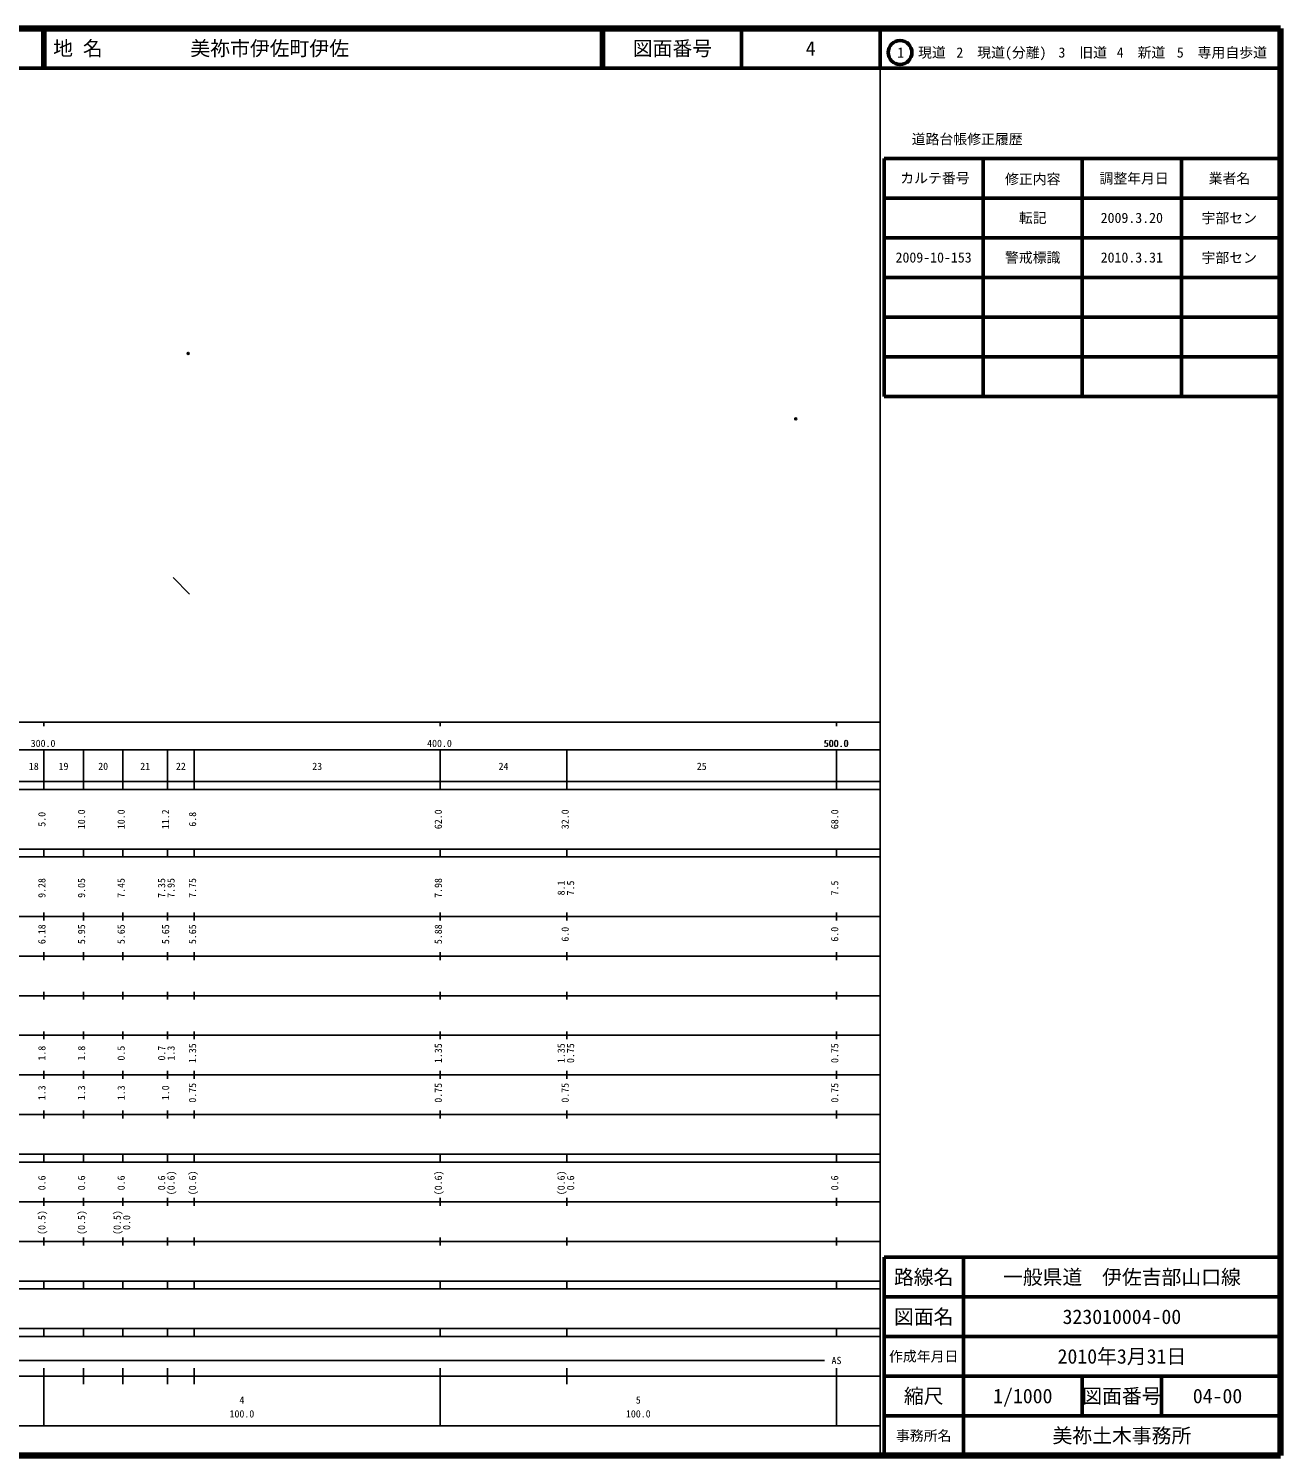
# Model space of a CAD drawing. Units: millimetres on the paper. Extents: x 40 to 680, y 20 to 380.
# Drawn here: x 364.2 to 680, y 20 to 380 of the extents above; entities that cross this region are included whole.
import ezdxf
from ezdxf.enums import TextEntityAlignment as Align

# ---------------------------------------------------------------- set-up
doc = ezdxf.new("R2010")
doc.units = ezdxf.units.MM
doc.header["$PDMODE"] = 32
doc.header["$PDSIZE"] = 0.5
doc.layers.add('S-OTRS', color=6, linetype='Continuous')
doc.layers.add('S-TTL-TXT', color=7, linetype='Continuous')
for name, color, linetype, lineweight in [('S-TTL', 2, 'Continuous', 140), ('S-TTL-BAND', 7, 'Continuous', 25), ('S-TTL-FRAM', 2, 'Continuous', 50), ('S-TTL-LINE', 7, 'Continuous', 50)]:
    doc.layers.add(name, color=color, linetype=linetype, lineweight=lineweight)
doc.styles.add('ＭＳ ゴシック', font='')
doc.styles.get('ＭＳ ゴシック').set_extended_font_data('MS Gothic')

msp = doc.modelspace()

# ---------------------------------------------------------------- linework, layer by layer
at = {"layer": 'S-OTRS'}
for p in [(404.475, 298.025), (557.709, 281.516)]:
    msp.add_point(p, dxfattribs=at)
at = {"layer": 'S-TTL'}
for p, q in [((680, 380), (40, 380)), ((680, 20), (680, 380)), ((40, 20), (680, 20))]:
    msp.add_line(p, q, dxfattribs=at)
at = {"layer": 'S-TTL', "lineweight": 13}
msp.add_line((400.642, 241.499), (404.823, 237.319), dxfattribs=at)
at = {"layer": 'S-TTL-BAND'}
for p, q in [((579, 20), (579, 370)), ((40, 205), (579, 205)), ((368, 205), (368, 204)), ((468, 205), (468, 204)), ((568, 205), (568, 204)), ((68, 198), (579, 198)), ((368, 188), (368, 198)), ((378, 188), (378, 198)), ((388, 188), (388, 198)), ((399.2, 188), (399.2, 198)), ((406, 188), (406, 198)), ((468, 188), (468, 198)), ((500, 188), (500, 198)), ((568, 188), (568, 198)), ((40, 190), (579, 190)), ((40, 188), (579, 188)), ((40, 173), (579, 173)), ((368, 171), (368, 173)), ((378, 171), (378, 173)), ((388, 171), (388, 173)), ((399.2, 171), (399.2, 173)), ((406, 171), (406, 173)), ((468, 171), (468, 173)), ((500, 171), (500, 173)), ((568, 171), (568, 173)), ((40, 171), (579, 171)), ((40, 156), (579, 156)), ((368, 155), (368, 157)), ((378, 155), (378, 157)), ((388, 155), (388, 157)), ((399.2, 155), (399.2, 157)), ((406, 155), (406, 157)), ((468, 155), (468, 157)), ((500, 155), (500, 157)), ((568, 155), (568, 157)), ((46, 146), (579, 146)), ((368, 145), (368, 147)), ((378, 145), (378, 147)), ((388, 145), (388, 147)), ((399.2, 145), (399.2, 147)), ((406, 145), (406, 147)), ((468, 145), (468, 147)), ((500, 145), (500, 147)), ((568, 145), (568, 147)), ((368, 135), (368, 137)), ((378, 135), (378, 137)), ((388, 135), (388, 137)), ((399.2, 135), (399.2, 137)), ((406, 135), (406, 137)), ((468, 135), (468, 137)), ((500, 135), (500, 137)), ((568, 135), (568, 137)), ((52, 136), (579, 136)), ((46, 126), (579, 126)), ((368, 125), (368, 127)), ((378, 125), (378, 127)), ((388, 125), (388, 127)), ((399.2, 125), (399.2, 127)), ((406, 125), (406, 127)), ((468, 125), (468, 127)), ((500, 125), (500, 127)), ((568, 125), (568, 127)), ((52, 116), (579, 116)), ((368, 115), (368, 117)), ((378, 115), (378, 117)), ((388, 115), (388, 117)), ((399.2, 115), (399.2, 117)), ((406, 115), (406, 117)), ((468, 115), (468, 117)), ((500, 115), (500, 117)), ((568, 115), (568, 117)), ((46, 106), (579, 106)), ((368, 105), (368, 107)), ((378, 105), (378, 107)), ((388, 105), (388, 107)), ((399.2, 105), (399.2, 107)), ((406, 105), (406, 107)), ((468, 105), (468, 107)), ((500, 105), (500, 107)), ((568, 105), (568, 107)), ((40, 96), (579, 96)), ((40, 94), (579, 94)), ((368, 94), (368, 96)), ((378, 94), (378, 96)), ((388, 94), (388, 96)), ((399.2, 94), (399.2, 96)), ((406, 94), (406, 96)), ((468, 94), (468, 96)), ((500, 94), (500, 96)), ((568, 94), (568, 96)), ((49, 84), (579, 84)), ((368, 83), (368, 85)), ((378, 83), (378, 85)), ((388, 83), (388, 85)), ((399.2, 83), (399.2, 85)), ((406, 83), (406, 85)), ((468, 83), (468, 85)), ((500, 83), (500, 85)), ((568, 83), (568, 85)), ((40, 74), (579, 74)), ((368, 73), (368, 75)), ((378, 73), (378, 75)), ((388, 73), (388, 75)), ((399.2, 73), (399.2, 75)), ((406, 73), (406, 75)), ((468, 73), (468, 75)), ((500, 73), (500, 75)), ((568, 73), (568, 75)), ((40, 64), (579, 64)), ((40, 62), (579, 62)), ((368, 62), (368, 64)), ((378, 62), (378, 64)), ((388, 62), (388, 64)), ((399.2, 62), (399.2, 64)), ((406, 62), (406, 64)), ((468, 62), (468, 64)), ((500, 62), (500, 64)), ((568, 62), (568, 64)), ((40, 52), (579, 52)), ((368, 50), (368, 52)), ((378, 50), (378, 52)), ((388, 50), (388, 52)), ((399.2, 50), (399.2, 52)), ((406, 50), (406, 52)), ((468, 50), (468, 52)), ((500, 50), (500, 52)), ((568, 50), (568, 52)), ((40, 50), (579, 50)), ((71, 44), (565, 44)), ((40, 40), (579, 40)), ((368, 27.5), (368, 42)), ((378, 38), (378, 42)), ((388, 38), (388, 42)), ((399.2, 38), (399.2, 42)), ((406, 38), (406, 42)), ((468, 27.5), (468, 42)), ((500, 38), (500, 42)), ((568, 27.5), (568, 42)), ((68, 27.5), (579, 27.5))]:
    msp.add_line(p, q, dxfattribs=at)
at = {"layer": 'S-TTL-FRAM'}
for p, q in [((580, 347.197), (580, 287.197)), ((580, 347.197), (680, 347.197)), ((580, 287.197), (680, 287.197)), ((680, 70), (580, 70)), ((580, 70), (580, 20))]:
    msp.add_line(p, q, dxfattribs=at)
at = {"layer": 'S-TTL-LINE'}
for p, q in [((367.75, 380), (367.75, 370)), ((368.25, 380), (368.25, 370)), ((508.747, 380), (508.747, 370)), ((509.247, 380), (509.247, 370)), ((543.997, 380), (543.997, 370)), ((579, 380), (579, 370)), ((40, 370), (680, 370)), ((605, 347.197), (605, 287.197)), ((630, 347.197), (630, 287.197)), ((655, 347.197), (655, 287.197)), ((580, 337.197), (680, 337.197)), ((580, 327.197), (680, 327.197)), ((580, 317.197), (680, 317.197)), ((580, 307.197), (680, 307.197)), ((580, 297.197), (680, 297.197)), ((600, 70), (600, 20)), ((680, 60), (580, 60)), ((680, 50), (580, 50)), ((680, 40), (580, 40)), ((630, 40), (630, 30)), ((650, 40), (650, 30)), ((680, 30), (580, 30))]:
    msp.add_line(p, q, dxfattribs=at)
msp.add_circle((584.031, 373.958), 3, dxfattribs=at)

# ---------------------------------------------------------------- texts
at = {"layer": 'S-TTL-BAND', "style": 'ＭＳ ゴシック'}
for s, p in [('300.0', (367.844, 198.195)), ('400.0', (467.844, 198.195)), ('500.0', (567.844, 198.195)), ('500.0', (568, 198.195)), ('18', (365.5, 192.405)), ('19', (373, 192.405)), ('20', (383, 192.405)), ('21', (393.6, 192.405)), ('22', (402.6, 192.405)), ('23', (437, 192.405)), ('24', (484, 192.405)), ('25', (534, 192.405)), ('AS', (568, 42.5)), ('4', (418, 32.523)), ('5', (518, 32.523)), ('100.0', (418, 29.033)), ('100.0', (518, 29.033))]:
    msp.add_text(s, height=1.833, dxfattribs=at).set_placement(p, align=Align.BOTTOM_CENTER)
for s, p in [('5.0', (369, 180.5)), ('10.0', (379, 180.5)), ('10.0', (389, 180.5)), ('11.2', (400.2, 180.5)), ('6.8', (407, 180.5)), ('62.0', (469, 180.5)), ('32.0', (501, 180.5)), ('68.0', (569, 180.5)), ('9.28', (369, 163.174)), ('9.05', (379, 163.174)), ('7.45', (389, 163.174)), ('7.35', (399.2, 163.174)), ('7.95', (401.57, 163.174)), ('7.75', (407, 163.174)), ('7.98', (469, 163.174)), ('8.1', (500, 163.174)), ('7.5', (502.37, 163.174)), ('7.5', (569, 163.174)), ('6.18', (369, 151.5)), ('5.95', (379, 151.5)), ('5.65', (389, 151.5)), ('5.65', (400.2, 151.5)), ('5.65', (407, 151.5)), ('5.88', (469, 151.5)), ('6.0', (501, 151.5)), ('6.0', (569, 151.5)), ('1.8', (369, 121.5)), ('1.8', (379, 121.5)), ('0.5', (389, 121.5)), ('0.7', (399.2, 121.5)), ('1.3', (401.57, 121.5)), ('1.35', (407, 121.5)), ('1.35', (469, 121.5)), ('1.35', (500, 121.5)), ('0.75', (502.37, 121.5)), ('0.75', (569, 121.5)), ('1.3', (369, 111.5)), ('1.3', (379, 111.5)), ('1.3', (389, 111.5)), ('1.0', (400.2, 111.5)), ('0.75', (407, 111.5)), ('0.75', (469, 111.5)), ('0.75', (501, 111.5)), ('0.75', (569, 111.5)), ('0.6', (369, 88.764)), ('0.6', (379, 88.764)), ('0.6', (389, 88.764)), ('0.6', (399.2, 88.764)), ('(0.6)', (401.57, 88.764)), ('(0.6)', (407, 88.764)), ('(0.6)', (469, 88.764)), ('(0.6)', (500, 88.764)), ('0.6', (502.37, 88.764)), ('0.6', (569, 88.764)), ('(0.5)', (369, 78.764)), ('(0.5)', (379, 78.764)), ('(0.5)', (388, 78.764)), ('0.0', (390.37, 78.764))]:
    msp.add_text(s, height=1.833, rotation=90, dxfattribs=at).set_placement(p, align=Align.BOTTOM_CENTER)
at = {"layer": 'S-TTL-TXT', "style": 'ＭＳ ゴシック'}
for s, p in [('地 名', (370.38, 375)), ('美祢市伊佐町伊佐', (405.024, 375))]:
    msp.add_text(s, height=3.666, dxfattribs=at).set_placement(p, align=Align.MIDDLE_LEFT)
for s, height, p in [('図面番号', 3.666, (526.622, 375)), ('4', 3.666, (561.497, 375)), ('1\u3000現道', 2.566, (589.448, 373.958)), ('2\u3000現道(分離)', 2.566, (609.619, 373.958)), ('3\u3000旧道', 2.566, (630.121, 373.958)), ('4\u3000新道', 2.566, (644.824, 373.958)), ('5\u3000専用自歩道', 2.566, (665.228, 373.958)), ('道路台帳修正履歴', 2.566, (600.968, 352.113)), ('カルテ番号', 2.566, (592.839, 342.277)), ('修正内容', 2.566, (617.509, 342.023)), ('調整年月日', 2.566, (643.089, 342.197)), ('業者名', 2.566, (667.134, 342.197)), ('転記', 2.566, (617.5, 332.245)), ('2009.3.20', 2.566, (642.5, 332.245)), ('宇部セン', 2.566, (667.077, 332.189)), ('2009-10-153', 2.566, (592.5, 322.245)), ('警戒標識', 2.566, (617.5, 322.245)), ('2010.3.31', 2.566, (642.5, 322.245)), ('宇部セン', 2.566, (667.077, 322.189)), ('路線名', 3.666, (590, 65)), ('路線名', 3.666, (590, 65)), ('一般県道\u3000伊佐吉部山口線', 3.666, (640, 65)), ('図面名', 3.666, (590, 55)), ('図面名', 3.666, (590, 55)), ('323010004-00', 3.666, (640, 55)), ('2010年3月31日', 3.666, (640, 45)), ('作成年月日', 2.566, (590, 45)), ('作成年月日', 2.566, (590, 45)), ('縮尺', 3.666, (590, 35)), ('縮尺', 3.666, (590, 35)), ('1/1000', 3.666, (615, 35)), ('図面番号', 3.666, (640, 35)), ('図面番号', 3.666, (640, 35)), ('04-00', 3.666, (664.125, 35)), ('事務所名', 2.566, (590, 25)), ('事務所名', 2.566, (590, 25)), ('美祢土木事務所', 3.666, (640, 25))]:
    msp.add_text(s, height=height, dxfattribs=at).set_placement(p, align=Align.MIDDLE_CENTER)

doc.saveas('drawing.dxf')
